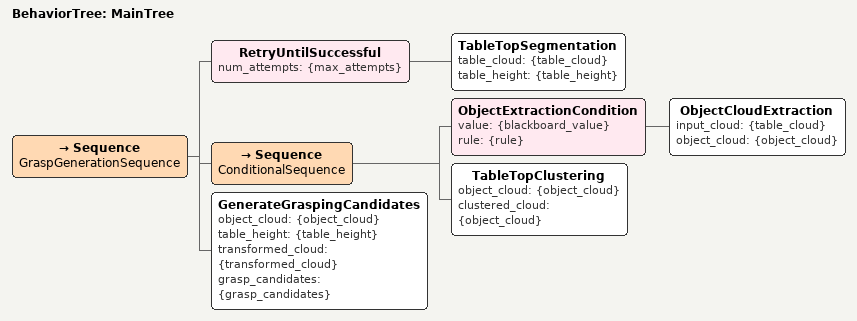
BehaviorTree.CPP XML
<?xml version="1.0"?>
<root BTCPP_format="4" main_tree_to_execute="MainTree">
    <BehaviorTree ID="MainTree">
        <Sequence name="GraspGenerationSequence">
            <RetryUntilSuccessful num_attempts="{max_attempts}">
                <TableTopSegmentation table_cloud="{table_cloud}" table_height="{table_height}"/>
            </RetryUntilSuccessful>
            <Sequence name="ConditionalSequence">
                <ObjectExtractionCondition value="{blackboard_value}" rule="{rule}">
                    <ObjectCloudExtraction input_cloud="{table_cloud}" object_cloud="{object_cloud}"/>
                </ObjectExtractionCondition>
                <TableTopClustering object_cloud="{object_cloud}" clustered_cloud="{object_cloud}"/>
            </Sequence>
            <GenerateGraspingCandidates object_cloud="{object_cloud}" table_height="{table_height}" transformed_cloud="{transformed_cloud}" grasp_candidates="{grasp_candidates}"/>
        </Sequence>
    </BehaviorTree>
</root>
